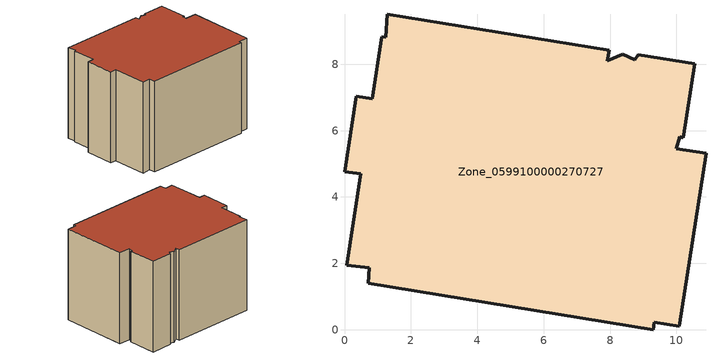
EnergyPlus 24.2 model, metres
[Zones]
Zone_0599100000270727
 floor ground (C_G): 0.71,1.4 0.75,1.87 0.07,1.95 0.49,4.71 0,4.76 0.35,7.04 0.84,6.96 1.12,8.83 1.24,8.81 1.28,9.51 7.97,8.43 7.92,8.1 8.38,8.3 8.74,8.13 8.85,8.29 10.55,8.01 10.2,5.78 10.11,5.82 9.99,5.46 10.89,5.31 10.09,0.11 9.33,0.23 9.29,0 z0
 wall outside (C_F): 0.35,7.04 0,4.76 0.49,4.71 0.07,1.95 0.75,1.87 0.71,1.4 9.29,0 9.33,0.23 10.09,0.11 10.89,5.31 9.99,5.46 10.11,5.82 10.2,5.78 10.55,8.01 8.85,8.29 8.74,8.13 8.38,8.3 7.92,8.1 7.97,8.43 1.28,9.51 1.24,8.81 1.12,8.83 0.84,6.96 0.35,7.04 z0:7.29
 roof outside (C_R): 0.75,1.87 0.71,1.4 9.29,0 9.33,0.23 10.09,0.11 10.89,5.31 9.99,5.46 10.11,5.82 10.2,5.78 10.55,8.01 8.85,8.29 8.74,8.13 8.38,8.3 7.92,8.1 7.97,8.43 1.28,9.51 1.24,8.81 1.12,8.83 0.84,6.96 0.35,7.04 0,4.76 0.49,4.71 0.07,1.95 z7.29
[BUILDING]
Pand.0599100000270727: North Axis=0; Terrain=City; Loads Convergence Tolerance Value=0.04; Temperature Convergence Tolerance Value=0.4; Solar Distribution=FullExterior; Maximum Number of Warmup Days=25; Minimum Number of Warmup Days=1
[Site:Location]
Rotterdam.The.Hague.AP_ZH_NLD Design_Conditions: Latitude=51.96; Longitude=4.45; Time Zone=1; Elevation=-4.5
[SITE:GROUNDTEMPERATURE:BUILDINGSURFACE]
18, 18, 18, 18, 18, 18, 18, 18, 18, 18, 18, 18
[MATERIAL] Thermal Absorptance=0.9; Solar Absorptance=0.7; Visible Absorptance=0.7
Name | Roughness | Thickness | Conductivity | Density | Specific Heat
G.D.1965 | MediumSmooth | 0.15 | 1 | 540 | 1210
F.D.1965 | Rough | 0.3 | 0.857143 | 1920 | 840
R.D.1965 | MediumRough | 0.2 | 0.08 | 1500 | 1000
[CONSTRUCTION]
C_G: G.D.1965
C_F: F.D.1965
C_R: R.D.1965
[ZONE]
Zone_0599100000270727: Type=1; Multiplier=1; Ceiling Height=Autocalculate; Volume=Autocalculate; Floor Area=autocalculate; Part of Total Floor Area=Yes
[ZONEINFILTRATION:DESIGNFLOWRATE]
Infil_Zone_0599100000270727: Zone or ZoneList or Space or SpaceList=Zone_0599100000270727; Schedule=AlwaysOn; Design Flow Rate Calculation Method=Flow/Area; Flow Rate per Floor Area=0.0042; Constant Term Coefficient=1; Temperature Term Coefficient=0; Velocity Term Coefficient=0; Velocity Squared Term Coefficient=0
[HVACTEMPLATE:ZONE:IDEALLOADSAIRSYSTEM]
Zone_0599100000270727: Maximum Heating Supply Air Temperature=50; Minimum Cooling Supply Air Temperature=13; Maximum Heating Supply Air Humidity Ratio=0.0156; Minimum Cooling Supply Air Humidity Ratio=0.0077; Heating Limit=NoLimit; Cooling Limit=NoLimit; Dehumidification Control Type=ConstantSensibleHeatRatio; Cooling Sensible Heat Ratio=0.7; Dehumidification Setpoint=60; Humidification Control Type=None; Humidification Setpoint=30; Outdoor Air Method=None; Outdoor Air Flow Rate per Person=0.00944; Outdoor Air Flow Rate per Zone Floor Area=0; Outdoor Air Flow Rate per Zone=0; Demand Controlled Ventilation Type=None; Outdoor Air Economizer Type=NoEconomizer; Heat Recovery Type=None; Sensible Heat Recovery Effectiveness=0.7; Latent Heat Recovery Effectiveness=0.65
[ZONECONTROL:THERMOSTAT]
ThermostatControl_Zone_0599100000270727: Zone or ZoneList=Zone_0599100000270727; Control Type Schedule=DualSetpointControlType; Control 1=Thermostat_Zone_0599100000270727; Temperature Difference Between Cutout And Setpoint=0
[THERMOSTATSETPOINT:DUALSETPOINT]
Thermostat_Zone_0599100000270727: Heating Setpoint Temperature Schedule=HeatingSetpoint_Zone_0599100000270727; Cooling Setpoint Temperature Schedule=CoolingSetpoint_Zone_0599100000270727
[SCHEDULE:COMPACT]
HeatingSetpoint_Zone_0599100000270727: Through: 12/31, For: AllDays, Until: 24:00, 21
CoolingSetpoint_Zone_0599100000270727: Through: 12/31, For: AllDays, Until: 24:00, 24
DualSetpointControlType: Through: 12/31, For: AllDays, Until: 24:00, 4
AlwaysOn: Through: 12/31, For: AllDays, Until: 24:00, 1
